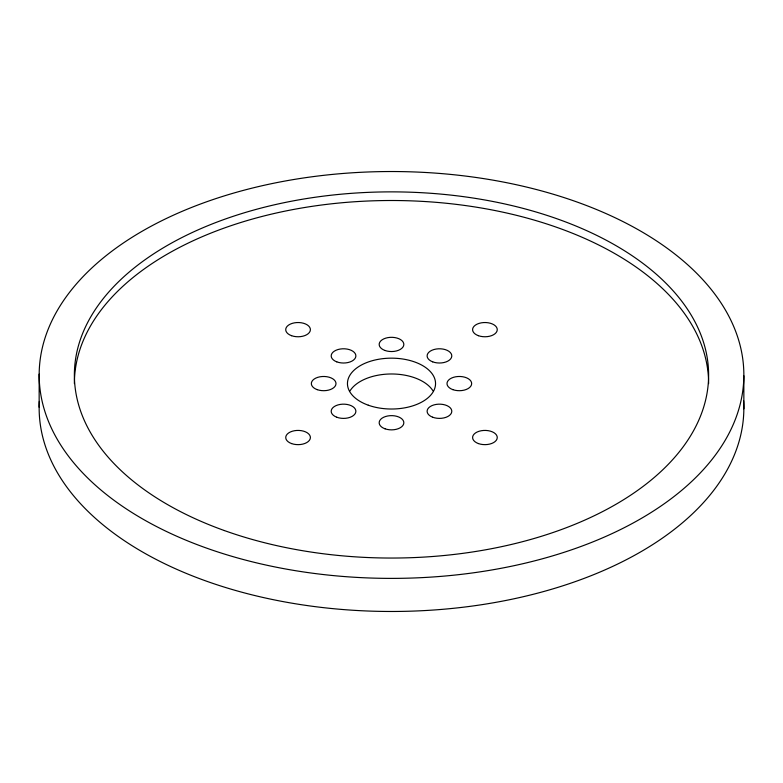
<?xml version="1.0" encoding="UTF-8"?>
<svg xmlns="http://www.w3.org/2000/svg" width="783" height="783" viewBox="0 0 783 783"><rect width="100%" height="100%" fill="white"/><g stroke="black" fill="none" stroke-linecap="round" stroke-linejoin="round"><path stroke-width="1.17" d="M743.85 375.771A352.35 203.433 0 0 1 214.111 550.723A352.35 203.433 0 0 1 216.539 198.383A352.35 203.433 0 0 1 743.85 375.771L743.85 408.853M39.15 374.147L39.15 407.229M74.385 383.592A317.115 183.085 0 0 1 391.5 200.507A317.115 183.085 0 0 1 708.615 383.592M350.06 390.795A44.044 25.428 0 0 1 391.5 373.98A44.044 25.428 0 0 1 432.94 390.795M743.625 400.72A352.35 203.433 0 0 1 392.107 611.474A352.35 203.433 0 0 1 39.336 401.425M368.294 405.202A44.044 25.428 0 0 0 435.524 384.384A44.044 25.428 0 0 0 370.692 361.178A44.044 25.428 0 0 0 368.294 405.202M432.676 361.844A12.332 7.116 0 0 0 451.771 356.324A12.332 7.116 0 0 0 433.939 349.531A12.332 7.116 0 0 0 432.676 361.844M452.868 389.65A12.332 7.116 0 0 0 471.66 383.787A12.332 7.116 0 0 0 453.465 377.328A12.332 7.116 0 0 0 452.868 389.65M432.676 417.222A12.332 7.116 0 0 0 451.771 411.701A12.332 7.116 0 0 0 433.939 404.909A12.332 7.116 0 0 0 432.676 417.222M385.04 428.81A12.332 7.116 0 0 0 403.832 422.947A12.332 7.116 0 0 0 385.637 416.487A12.332 7.116 0 0 0 385.04 428.81M336.749 417.222A12.332 7.116 0 0 0 355.854 411.701A12.332 7.116 0 0 0 338.011 404.909A12.332 7.116 0 0 0 336.749 417.222M317.213 389.65A12.332 7.116 0 0 0 335.995 383.787A12.332 7.116 0 0 0 317.81 377.328A12.332 7.116 0 0 0 317.213 389.65M336.749 361.844A12.332 7.116 0 0 0 355.854 356.324A12.332 7.116 0 0 0 338.011 349.531A12.332 7.116 0 0 0 336.749 361.844M385.04 350.49A12.332 7.116 0 0 0 403.832 344.628A12.332 7.116 0 0 0 385.637 338.168A12.332 7.116 0 0 0 385.04 350.49M478.433 443.579A12.332 7.116 0 0 0 497.254 437.756A12.332 7.116 0 0 0 479.108 431.257A12.332 7.116 0 0 0 478.433 443.579M478.433 335.701A12.332 7.116 0 0 0 497.254 329.868A12.332 7.116 0 0 0 479.108 323.369A12.332 7.116 0 0 0 478.433 335.701M291.57 335.701A12.332 7.116 0 0 0 310.391 329.868A12.332 7.116 0 0 0 292.245 323.369A12.332 7.116 0 0 0 291.57 335.701M291.57 443.579A12.332 7.116 0 0 0 310.391 437.756A12.332 7.116 0 0 0 292.245 431.257A12.332 7.116 0 0 0 291.57 443.579M224.388 530.561A317.115 183.085 0 0 0 708.458 380.704A317.115 183.085 0 0 0 241.644 213.602A317.115 183.085 0 0 0 224.388 530.561"/></g></svg>
